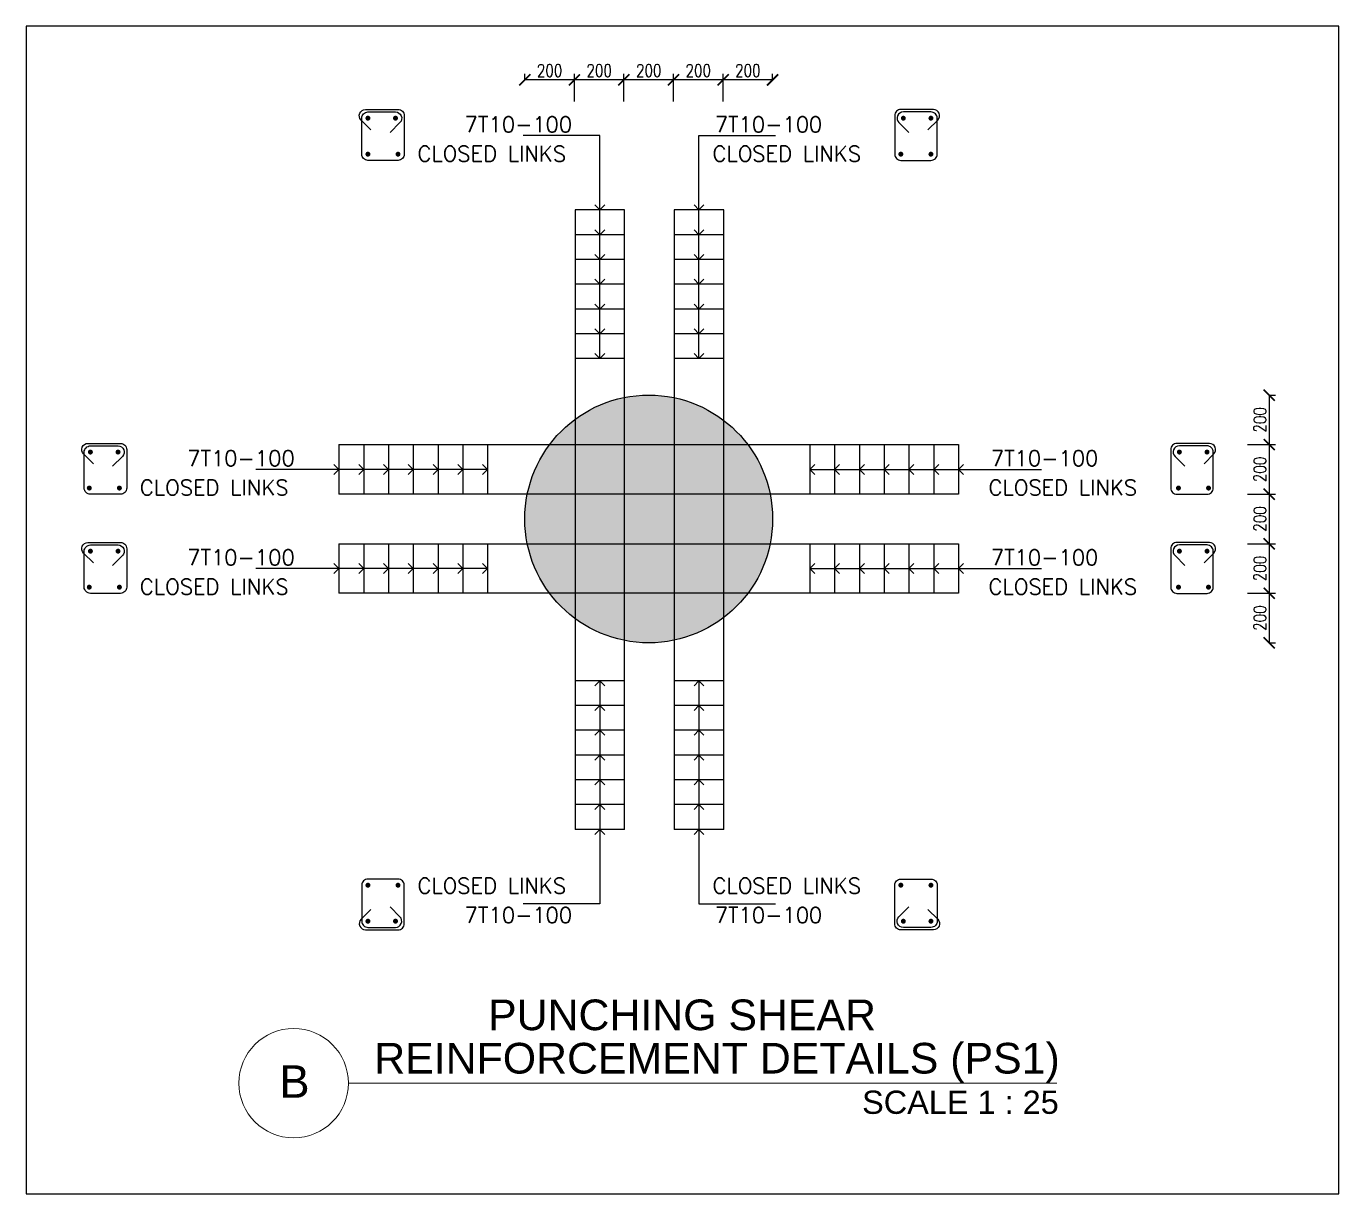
# Model space of a CAD drawing. Header units: inches. Extents: x -1387 to 66769, y -34670 to 11651.
# Drawn here: x -1387 to 3909, y -26467 to -21755 of the extents above; entities that cross this region are included whole.
import ezdxf
from ezdxf import colors
from ezdxf.entities.mleader import LeaderData, LeaderLine
from ezdxf.enums import TextEntityAlignment as Align
from ezdxf.math import Vec2, Vec3

# ---------------------------------------------------------------- set-up
doc = ezdxf.new("R2010")
doc.units = ezdxf.units.IN
doc.header["$MEASUREMENT"] = 0
for name, color, linetype in [('-frame', 1, 'Continuous'), ('2nd Basement Framing Plan$0$S-CONC-PATT', 250, 'Continuous'), ('2nd Basement Framing Plan$0$S-DT-DIMS', 7, 'Continuous'), ('2nd Basement Framing Plan$0$S-RBAR', 4, 'Continuous'), ('2nd Basement Framing Plan$0$S-RBAR-SEC', 4, 'Continuous'), ('2nd Basement Framing Plan$0$XS-DT-LEADER', 43, 'Continuous'), ('2nd Basement Framing Plan$0$XS-DT-TEXT', 91, 'Continuous')]:
    doc.layers.add(name, color=color, linetype=linetype)
doc.layers.add('2nd Basement Framing Plan$0$S-TEXT-SUB TITLE', color=2, linetype='Continuous', lineweight=9)
doc.styles.add('2nd Basement Framing Plan$0$APG ROMANS 0.80', font='romans.shx', dxfattribs={"width": 0.8})
doc.styles.add('2nd Basement Framing Plan$0$XS-DOME DETAILS$0$Arial', font='arial.ttf')
doc.styles.add('2nd Basement Framing Plan$0$XS-STAIR DETAILS$0$APG ROMANS 0.80', font='romans.shx', dxfattribs={"width": 0.8})
doc.styles.get("Standard").update_dxf_attribs({"font": 'arial.ttf'})
doc.dimstyles.new('2nd Basement Framing Plan$0$APG-STR-25 DT', dxfattribs={"dimscale": 250, "dimtxt": 0.2, "dimasz": 0.18, "dimexe": 0.1, "dimexo": 0.1, "dimgap": 0.05, "dimtad": 1, "dimdec": 0, "dimrnd": 5, "dimzin": 3, "dimdsep": 46, "dimtxsty": '2nd Basement Framing Plan$0$APG ROMANS 0.80', "dimblk": '2nd Basement Framing Plan$0$_ARCHTICK', "dimcen": 0.05, "dimclrd": 256, "dimclre": 256, "dimclrt": 2, "dimadec": 0, "dimazin": 0, "dimtfac": 1, "dimtdec": 0, "dimtofl": 0, "dimtmove": 2, "dimatfit": 3, "dimfxl": 0.35, "dimfxlon": 1, "dimtolj": 1, "dimtzin": 0, "dimarcsym": 0})

# ---------------------------------------------------------------- blocks, each defined once
blk = doc.blocks.new('2nd Basement Framing Plan$0$XS-STAIR DETAILS$0$_Open90')
at = {"color": 4, "linetype": 'ByBlock', "lineweight": -2}
for p, q in [((0, 0), (-1, 0)), ((-0.5, 0.5), (0, 0)), ((0, 0), (-0.5, -0.5))]:
    blk.add_line(p, q, dxfattribs=at)
blk = doc.blocks.new('2nd Basement Framing Plan$0$_ARCHTICK')
at = {"color": 0, "linetype": 'ByBlock', "const_width": 0.15}
blk.add_lwpolyline([(-0.5, -0.5), (0.5, 0.5)], dxfattribs=at)
blk = doc.blocks.new('*D14')
at = {"layer": '2nd Basement Framing Plan$0$S-DT-DIMS', "lineweight": -2, "transparency": 16777216}
for p, q in [((3541.3, -23443.5), (3653.8, -23443.5)), ((3628.8, -23443.5), (3628.8, -23643.5)), ((3541.3, -23643.5), (3653.8, -23643.5))]:
    blk.add_line(p, q, dxfattribs=at)
at = {"layer": 'DEFPOINTS', "color": 0, "transparency": 16777216}
for p in [(2375.2, -23443.5), (2375.2, -23643.5), (3628.8, -23643.5)]:
    blk.add_point(p, dxfattribs=at)
at = {"layer": '2nd Basement Framing Plan$0$S-DT-DIMS', "lineweight": -2, "transparency": 16777216, "xscale": 45, "yscale": 45, "zscale": 45}
for p, rotation in [((3628.8, -23443.5), 90), ((3628.8, -23643.5), 270)]:
    blk.add_blockref('2nd Basement Framing Plan$0$_ARCHTICK', p, dxfattribs=dict(at, rotation=rotation))
at = {"layer": '2nd Basement Framing Plan$0$S-DT-DIMS', "color": 2, "transparency": 16777216, "insert": (3591.3, -23543.5), "char_height": 50, "attachment_point": 5, "rotation": 90, "style": '2nd Basement Framing Plan$0$APG ROMANS 0.80'}
blk.add_mtext('\\A1;200', dxfattribs=at)
blk = doc.blocks.new('*D15')
at = {"layer": '2nd Basement Framing Plan$0$S-DT-DIMS', "lineweight": -2, "transparency": 16777216}
for p, q in [((3541.3, -23843.5), (3653.8, -23843.5)), ((3628.8, -23843.5), (3628.8, -24043.5)), ((3541.3, -24043.5), (3653.8, -24043.5))]:
    blk.add_line(p, q, dxfattribs=at)
at = {"layer": 'DEFPOINTS', "color": 0, "transparency": 16777216}
for p in [(2375.2, -23843.5), (2375.2, -24043.5), (3628.8, -24043.5)]:
    blk.add_point(p, dxfattribs=at)
at = {"layer": '2nd Basement Framing Plan$0$S-DT-DIMS', "lineweight": -2, "transparency": 16777216, "xscale": 45, "yscale": 45, "zscale": 45}
for p, rotation in [((3628.8, -23843.5), 90), ((3628.8, -24043.5), 270)]:
    blk.add_blockref('2nd Basement Framing Plan$0$_ARCHTICK', p, dxfattribs=dict(at, rotation=rotation))
at = {"layer": '2nd Basement Framing Plan$0$S-DT-DIMS', "color": 2, "transparency": 16777216, "insert": (3591.3, -23943.5), "char_height": 50, "attachment_point": 5, "rotation": 90, "style": '2nd Basement Framing Plan$0$APG ROMANS 0.80'}
blk.add_mtext('\\A1;200', dxfattribs=at)
blk = doc.blocks.new('*D16')
at = {"layer": '2nd Basement Framing Plan$0$S-DT-DIMS', "lineweight": -2, "transparency": 16777216}
for p, q in [((3628.8, -23243.5), (3653.8, -23243.5)), ((3628.8, -23243.5), (3628.8, -23443.5)), ((3628.8, -23443.5), (3653.8, -23443.5))]:
    blk.add_line(p, q, dxfattribs=at)
at = {"layer": 'DEFPOINTS', "color": 0, "transparency": 16777216}
for p in [(3628.8, -23243.5, 0), (3628.8, -23443.5, 0), (3628.8, -23443.5)]:
    blk.add_point(p, dxfattribs=at)
at = {"layer": '2nd Basement Framing Plan$0$S-DT-DIMS', "lineweight": -2, "transparency": 16777216, "xscale": 45, "yscale": 45, "zscale": 45}
for p, rotation in [((3628.8, -23243.5), 90), ((3628.8, -23443.5), 270)]:
    blk.add_blockref('2nd Basement Framing Plan$0$_ARCHTICK', p, dxfattribs=dict(at, rotation=rotation))
at = {"layer": '2nd Basement Framing Plan$0$S-DT-DIMS', "color": 2, "transparency": 16777216, "insert": (3591.3, -23343.5), "char_height": 50, "attachment_point": 5, "rotation": 90, "style": '2nd Basement Framing Plan$0$APG ROMANS 0.80'}
blk.add_mtext('\\A1;200', dxfattribs=at)
blk = doc.blocks.new('*D17')
at = {"layer": '2nd Basement Framing Plan$0$S-DT-DIMS', "lineweight": -2, "transparency": 16777216}
for p, q in [((3628.8, -23643.5), (3653.8, -23643.5)), ((3628.8, -23643.5), (3628.8, -23843.5)), ((3628.8, -23843.5), (3653.8, -23843.5))]:
    blk.add_line(p, q, dxfattribs=at)
at = {"layer": 'DEFPOINTS', "color": 0, "transparency": 16777216}
for p in [(3628.8, -23643.5, 0), (3628.8, -23843.5, 0), (3628.8, -23843.5)]:
    blk.add_point(p, dxfattribs=at)
at = {"layer": '2nd Basement Framing Plan$0$S-DT-DIMS', "lineweight": -2, "transparency": 16777216, "xscale": 45, "yscale": 45, "zscale": 45}
for p, rotation in [((3628.8, -23643.5), 90), ((3628.8, -23843.5), 270)]:
    blk.add_blockref('2nd Basement Framing Plan$0$_ARCHTICK', p, dxfattribs=dict(at, rotation=rotation))
at = {"layer": '2nd Basement Framing Plan$0$S-DT-DIMS', "color": 2, "transparency": 16777216, "insert": (3591.3, -23743.5), "char_height": 50, "attachment_point": 5, "rotation": 90, "style": '2nd Basement Framing Plan$0$APG ROMANS 0.80'}
blk.add_mtext('\\A1;200', dxfattribs=at)
blk = doc.blocks.new('*D18')
at = {"layer": '2nd Basement Framing Plan$0$S-DT-DIMS', "lineweight": -2, "transparency": 16777216}
for p, q in [((3628.8, -24043.5), (3653.8, -24043.5)), ((3628.8, -24043.5), (3628.8, -24243.5)), ((3628.8, -24243.5), (3653.8, -24243.5))]:
    blk.add_line(p, q, dxfattribs=at)
at = {"layer": 'DEFPOINTS', "color": 0, "transparency": 16777216}
for p in [(3628.8, -24043.5, 0), (3628.8, -24243.5, 0), (3628.8, -24243.5)]:
    blk.add_point(p, dxfattribs=at)
at = {"layer": '2nd Basement Framing Plan$0$S-DT-DIMS', "lineweight": -2, "transparency": 16777216, "xscale": 45, "yscale": 45, "zscale": 45}
for p, rotation in [((3628.8, -24043.5), 90), ((3628.8, -24243.5), 270)]:
    blk.add_blockref('2nd Basement Framing Plan$0$_ARCHTICK', p, dxfattribs=dict(at, rotation=rotation))
at = {"layer": '2nd Basement Framing Plan$0$S-DT-DIMS', "color": 2, "transparency": 16777216, "insert": (3591.3, -24143.5), "char_height": 50, "attachment_point": 5, "rotation": 90, "style": '2nd Basement Framing Plan$0$APG ROMANS 0.80'}
blk.add_mtext('\\A1;200', dxfattribs=at)
blk = doc.blocks.new('*U13')
at = {"color": 0}
blk.add_line((0.589, 0), (8.211, 0), dxfattribs=at)
blk.add_circle((0, 0), 0.589, dxfattribs=at)
at = {"style": '2nd Basement Framing Plan$0$XS-DOME DETAILS$0$Arial'}
blk.add_attdef('C', (0.868, 0.104), '', height=0.33, dxfattribs=at)
blk.add_attdef('A', text='', height=0.35, dxfattribs=at).set_placement((0.009, 0.018), align=Align.MIDDLE_CENTER)
blk.add_attdef('D', text='', height=0.25, dxfattribs=at).set_placement((8.233, -0.08), align=Align.TOP_RIGHT)
blk = doc.blocks.new('*D19')
at = {"layer": '2nd Basement Framing Plan$0$S-DT-DIMS', "lineweight": -2, "transparency": 16777216}
for p, q in [((1225, -22058.8), (1225, -21946.3)), ((1425, -21971.3), (1225, -21971.3)), ((1425, -22058.8), (1425, -21946.3))]:
    blk.add_line(p, q, dxfattribs=at)
at = {"layer": 'DEFPOINTS', "color": 0, "transparency": 16777216}
for p in [(1225, -21971.3), (1225, -23225), (1425, -23225)]:
    blk.add_point(p, dxfattribs=at)
at = {"layer": '2nd Basement Framing Plan$0$S-DT-DIMS', "lineweight": -2, "transparency": 16777216, "xscale": 45, "yscale": 45, "zscale": 45, "rotation": 180}
blk.add_blockref('2nd Basement Framing Plan$0$_ARCHTICK', (1225, -21971.3), dxfattribs=at)
at = {"layer": '2nd Basement Framing Plan$0$S-DT-DIMS', "lineweight": -2, "transparency": 16777216, "xscale": 45, "yscale": 45, "zscale": 45}
blk.add_blockref('2nd Basement Framing Plan$0$_ARCHTICK', (1425, -21971.3), dxfattribs=at)
at = {"layer": '2nd Basement Framing Plan$0$S-DT-DIMS', "color": 2, "transparency": 16777216, "insert": (1325, -21933.8), "char_height": 50, "attachment_point": 5, "style": '2nd Basement Framing Plan$0$APG ROMANS 0.80'}
blk.add_mtext('\\A1;200', dxfattribs=at)
blk = doc.blocks.new('*D20')
at = {"layer": '2nd Basement Framing Plan$0$S-DT-DIMS', "lineweight": -2, "transparency": 16777216}
for p, q in [((825, -22058.8), (825, -21946.3)), ((1025, -21971.3), (825, -21971.3)), ((1025, -22058.8), (1025, -21946.3))]:
    blk.add_line(p, q, dxfattribs=at)
at = {"layer": 'DEFPOINTS', "color": 0, "transparency": 16777216}
for p in [(825, -21971.3), (825, -23225), (1025, -23225)]:
    blk.add_point(p, dxfattribs=at)
at = {"layer": '2nd Basement Framing Plan$0$S-DT-DIMS', "lineweight": -2, "transparency": 16777216, "xscale": 45, "yscale": 45, "zscale": 45, "rotation": 180}
blk.add_blockref('2nd Basement Framing Plan$0$_ARCHTICK', (825, -21971.3), dxfattribs=at)
at = {"layer": '2nd Basement Framing Plan$0$S-DT-DIMS', "lineweight": -2, "transparency": 16777216, "xscale": 45, "yscale": 45, "zscale": 45}
blk.add_blockref('2nd Basement Framing Plan$0$_ARCHTICK', (1025, -21971.3), dxfattribs=at)
at = {"layer": '2nd Basement Framing Plan$0$S-DT-DIMS', "color": 2, "transparency": 16777216, "insert": (925, -21933.8), "char_height": 50, "attachment_point": 5, "style": '2nd Basement Framing Plan$0$APG ROMANS 0.80'}
blk.add_mtext('\\A1;200', dxfattribs=at)
blk = doc.blocks.new('*D21')
at = {"layer": '2nd Basement Framing Plan$0$S-DT-DIMS', "lineweight": -2, "transparency": 16777216}
for p, q in [((1425, -21971.3), (1425, -21946.3)), ((1625, -21971.3), (1425, -21971.3)), ((1625, -21971.3), (1625, -21946.3))]:
    blk.add_line(p, q, dxfattribs=at)
at = {"layer": 'DEFPOINTS', "color": 0, "transparency": 16777216}
for p in [(1425, -21971.3, 0), (1425, -21971.3), (1625, -21971.3, 0)]:
    blk.add_point(p, dxfattribs=at)
at = {"layer": '2nd Basement Framing Plan$0$S-DT-DIMS', "lineweight": -2, "transparency": 16777216, "xscale": 45, "yscale": 45, "zscale": 45, "rotation": 180}
blk.add_blockref('2nd Basement Framing Plan$0$_ARCHTICK', (1425, -21971.3), dxfattribs=at)
at = {"layer": '2nd Basement Framing Plan$0$S-DT-DIMS', "lineweight": -2, "transparency": 16777216, "xscale": 45, "yscale": 45, "zscale": 45}
blk.add_blockref('2nd Basement Framing Plan$0$_ARCHTICK', (1625, -21971.3), dxfattribs=at)
at = {"layer": '2nd Basement Framing Plan$0$S-DT-DIMS', "color": 2, "transparency": 16777216, "insert": (1525, -21933.8), "char_height": 50, "attachment_point": 5, "style": '2nd Basement Framing Plan$0$APG ROMANS 0.80'}
blk.add_mtext('\\A1;200', dxfattribs=at)
blk = doc.blocks.new('*D22')
at = {"layer": '2nd Basement Framing Plan$0$S-DT-DIMS', "lineweight": -2, "transparency": 16777216}
for p, q in [((1025, -21971.3), (1025, -21946.3)), ((1225, -21971.3), (1025, -21971.3)), ((1225, -21971.3), (1225, -21946.3))]:
    blk.add_line(p, q, dxfattribs=at)
at = {"layer": 'DEFPOINTS', "color": 0, "transparency": 16777216}
for p in [(1025, -21971.3, 0), (1025, -21971.3), (1225, -21971.3, 0)]:
    blk.add_point(p, dxfattribs=at)
at = {"layer": '2nd Basement Framing Plan$0$S-DT-DIMS', "lineweight": -2, "transparency": 16777216, "xscale": 45, "yscale": 45, "zscale": 45, "rotation": 180}
blk.add_blockref('2nd Basement Framing Plan$0$_ARCHTICK', (1025, -21971.3), dxfattribs=at)
at = {"layer": '2nd Basement Framing Plan$0$S-DT-DIMS', "lineweight": -2, "transparency": 16777216, "xscale": 45, "yscale": 45, "zscale": 45}
blk.add_blockref('2nd Basement Framing Plan$0$_ARCHTICK', (1225, -21971.3), dxfattribs=at)
at = {"layer": '2nd Basement Framing Plan$0$S-DT-DIMS', "color": 2, "transparency": 16777216, "insert": (1125, -21933.8), "char_height": 50, "attachment_point": 5, "style": '2nd Basement Framing Plan$0$APG ROMANS 0.80'}
blk.add_mtext('\\A1;200', dxfattribs=at)
blk = doc.blocks.new('*D23')
at = {"layer": '2nd Basement Framing Plan$0$S-DT-DIMS', "lineweight": -2, "transparency": 16777216}
for p, q in [((625, -21971.3), (625, -21946.3)), ((825, -21971.3), (625, -21971.3)), ((825, -21971.3), (825, -21946.3))]:
    blk.add_line(p, q, dxfattribs=at)
at = {"layer": 'DEFPOINTS', "color": 0, "transparency": 16777216}
for p in [(625, -21971.3, 0), (625, -21971.3), (825, -21971.3, 0)]:
    blk.add_point(p, dxfattribs=at)
at = {"layer": '2nd Basement Framing Plan$0$S-DT-DIMS', "lineweight": -2, "transparency": 16777216, "xscale": 45, "yscale": 45, "zscale": 45, "rotation": 180}
blk.add_blockref('2nd Basement Framing Plan$0$_ARCHTICK', (625, -21971.3), dxfattribs=at)
at = {"layer": '2nd Basement Framing Plan$0$S-DT-DIMS', "lineweight": -2, "transparency": 16777216, "xscale": 45, "yscale": 45, "zscale": 45}
blk.add_blockref('2nd Basement Framing Plan$0$_ARCHTICK', (825, -21971.3), dxfattribs=at)
at = {"layer": '2nd Basement Framing Plan$0$S-DT-DIMS', "color": 2, "transparency": 16777216, "insert": (725, -21933.8), "char_height": 50, "attachment_point": 5, "style": '2nd Basement Framing Plan$0$APG ROMANS 0.80'}
blk.add_mtext('\\A1;200', dxfattribs=at)

msp = doc.modelspace()

# ---------------------------------------------------------------- hatches: boundary and pattern name
at = {"layer": '2nd Basement Framing Plan$0$S-CONC-PATT'}
h = msp.add_hatch(color=256, dxfattribs=at)
h.dxf.hatch_style = 1
edge = h.paths.add_edge_path()
edge.add_arc((1125, -23743.5), 500, 0, 360)

# ---------------------------------------------------------------- linework, layer by layer
at = {"layer": '-frame'}
msp.add_circle((1125, -23743.5, 0), 500, dxfattribs=at)
at = {"layer": '2nd Basement Framing Plan$0$S-RBAR'}
for p, q in [((827.9, -22496.2, 0), (827.9, -24996.6, 0)), ((1027.9, -24996.6, 0), (1027.9, -22496.2, 0)), ((1227.9, -22496.2, 0), (1227.9, -24996.6, 0)), ((1427.9, -24996.6, 0), (1427.9, -22496.2, 0)), ((-125.2, -23443.5, 0), (2375.2, -23443.5, 0)), ((2375.2, -23643.5, 0), (-125.2, -23643.5, 0)), ((-125.2, -23843.5, 0), (2375.2, -23843.5, 0)), ((2375.2, -24043.5, 0), (-125.2, -24043.5, 0))]:
    msp.add_line(p, q, dxfattribs=at)
at = {"layer": '2nd Basement Framing Plan$0$S-RBAR', "elevation": 0}
for points in [[(4, -22173.2), (-35.7, -22133.5, -0.668179), (-18, -22090.9), (113.4, -22090.9, -0.414214), (138.4, -22115.9), (138.4, -22271.2, -0.414214), (113.4, -22296.2), (-8, -22296.2, -0.414214), (-33, -22271.2), (-33, -22125.9, -0.414214), (-8, -22100.9), (103.4, -22100.9, -0.668179), (121.1, -22143.5), (81.4, -22183.2)], [(2251.9, -22173.2), (2291.6, -22133.5, 0.668179), (2273.9, -22090.9), (2142.5, -22090.9, 0.414214), (2117.5, -22115.9), (2117.5, -22271.2, 0.414214), (2142.5, -22296.2), (2263.9, -22296.2, 0.414214), (2288.9, -22271.2), (2288.9, -22125.9, 0.414214), (2263.9, -22100.9), (2152.5, -22100.9, 0.668179), (2134.8, -22143.5), (2174.5, -22183.2)], [(-1115.9, -23520.9), (-1155.6, -23481.2, -0.668179), (-1137.9, -23438.5), (-1006.4, -23438.5, -0.414214), (-981.4, -23463.5), (-981.4, -23618.8, -0.414214), (-1006.4, -23643.8), (-1127.9, -23643.8, -0.414214), (-1152.9, -23618.8), (-1152.9, -23473.5, -0.414214), (-1127.9, -23448.5), (-1016.4, -23448.5, -0.668179), (-998.7, -23491.2), (-1038.4, -23530.9)], [(3365.9, -23520.9), (3405.5, -23481.2, 0.668179), (3387.9, -23438.5), (3256.4, -23438.5, 0.414214), (3231.4, -23463.5), (3231.4, -23618.8, 0.414214), (3256.4, -23643.8), (3377.9, -23643.8, 0.414214), (3402.9, -23618.8), (3402.9, -23473.5, 0.414214), (3377.9, -23448.5), (3266.4, -23448.5, 0.668179), (3248.7, -23491.2), (3288.4, -23530.9)], [(-1115.9, -23920.9), (-1155.6, -23881.2, -0.668179), (-1137.9, -23838.5), (-1006.4, -23838.5, -0.414214), (-981.4, -23863.5), (-981.4, -24018.8, -0.414214), (-1006.4, -24043.8), (-1127.9, -24043.8, -0.414214), (-1152.9, -24018.8), (-1152.9, -23873.5, -0.414214), (-1127.9, -23848.5), (-1016.4, -23848.5, -0.668179), (-998.7, -23891.2), (-1038.4, -23930.9)], [(3365.9, -23920.9), (3405.5, -23881.2, 0.668179), (3387.9, -23838.5), (3256.4, -23838.5, 0.414214), (3231.4, -23863.5), (3231.4, -24018.8, 0.414214), (3256.4, -24043.8), (3377.9, -24043.8, 0.414214), (3402.9, -24018.8), (3402.9, -23873.5, 0.414214), (3377.9, -23848.5), (3266.4, -23848.5, 0.668179), (3248.7, -23891.2), (3288.4, -23930.9)], [(4, -25319.6), (-35.7, -25359.3, 0.668179), (-18, -25402), (113.4, -25402, 0.414214), (138.4, -25377), (138.4, -25221.7, 0.414214), (113.4, -25196.7), (-8, -25196.7, 0.414214), (-33, -25221.7), (-33, -25367, 0.414214), (-8, -25392), (103.4, -25392, 0.668179), (121.1, -25349.3), (81.4, -25309.6)], [(2251.9, -25319.6), (2291.6, -25359.3, -0.668179), (2273.9, -25402), (2142.5, -25402, -0.414214), (2117.5, -25377), (2117.5, -25221.7, -0.414214), (2142.5, -25196.7), (2263.9, -25196.7, -0.414214), (2288.9, -25221.7), (2288.9, -25367, -0.414214), (2263.9, -25392), (2152.5, -25392, -0.668179), (2134.8, -25349.3), (2174.5, -25309.6)]]:
    msp.add_lwpolyline(points, format="xyb", dxfattribs=at)
for points in [[(1027.9, -22496.2), (827.9, -22496.2)], [(1427.9, -22496.2), (1227.9, -22496.2)], [(1027.9, -22596.2), (827.9, -22596.2)], [(1427.9, -22596.2), (1227.9, -22596.2)], [(1027.9, -22696.2), (827.9, -22696.2)], [(1427.9, -22696.2), (1227.9, -22696.2)], [(1027.9, -22796.2), (827.9, -22796.2)], [(1427.9, -22796.2), (1227.9, -22796.2)], [(1027.9, -22896.2), (827.9, -22896.2)], [(1427.9, -22896.2), (1227.9, -22896.2)], [(1027.9, -22996.2), (827.9, -22996.2)], [(1427.9, -22996.2), (1227.9, -22996.2)], [(1027.9, -23096.2), (827.9, -23096.2)], [(1427.9, -23096.2), (1227.9, -23096.2)], [(-125.2, -23443.5), (-125.2, -23643.5)], [(-25.2, -23443.5), (-25.2, -23643.5)], [(74.8, -23443.5), (74.8, -23643.5)], [(174.8, -23443.5), (174.8, -23643.5)], [(274.8, -23443.5), (274.8, -23643.5)], [(374.8, -23443.5), (374.8, -23643.5)], [(474.8, -23443.5), (474.8, -23643.5)], [(1775.2, -23443.5), (1775.2, -23643.5)], [(1875.2, -23443.5), (1875.2, -23643.5)], [(1975.2, -23443.5), (1975.2, -23643.5)], [(2075.2, -23443.5), (2075.2, -23643.5)], [(2175.2, -23443.5), (2175.2, -23643.5)], [(2275.2, -23443.5), (2275.2, -23643.5)], [(2375.2, -23443.5), (2375.2, -23643.5)], [(-125.2, -23843.5), (-125.2, -24043.5)], [(-25.2, -23843.5), (-25.2, -24043.5)], [(74.8, -23843.5), (74.8, -24043.5)], [(174.8, -23843.5), (174.8, -24043.5)], [(274.8, -23843.5), (274.8, -24043.5)], [(374.8, -23843.5), (374.8, -24043.5)], [(474.8, -23843.5), (474.8, -24043.5)], [(1775.2, -23843.5), (1775.2, -24043.5)], [(1875.2, -23843.5), (1875.2, -24043.5)], [(1975.2, -23843.5), (1975.2, -24043.5)], [(2075.2, -23843.5), (2075.2, -24043.5)], [(2175.2, -23843.5), (2175.2, -24043.5)], [(2275.2, -23843.5), (2275.2, -24043.5)], [(2375.2, -23843.5), (2375.2, -24043.5)], [(1027.9, -24396.6), (827.9, -24396.6)], [(1427.9, -24396.6), (1227.9, -24396.6)], [(1027.9, -24496.6), (827.9, -24496.6)], [(1427.9, -24496.6), (1227.9, -24496.6)], [(1027.9, -24596.6), (827.9, -24596.6)], [(1427.9, -24596.6), (1227.9, -24596.6)], [(1027.9, -24696.6), (827.9, -24696.6)], [(1427.9, -24696.6), (1227.9, -24696.6)], [(1027.9, -24796.6), (827.9, -24796.6)], [(1427.9, -24796.6), (1227.9, -24796.6)], [(1027.9, -24896.6), (827.9, -24896.6)], [(1427.9, -24896.6), (1227.9, -24896.6)], [(1027.9, -24996.6), (827.9, -24996.6)], [(1427.9, -24996.6), (1227.9, -24996.6)]]:
    msp.add_lwpolyline(points, dxfattribs=at)
at = {"layer": '2nd Basement Framing Plan$0$S-RBAR-SEC', "const_width": 10, "elevation": 0}
for points in [[(-8, -22130.9, 1), (-8, -22120.9, 1)], [(103.4, -22130.9, -1), (103.4, -22120.9, -1)], [(2152.5, -22130.9, 1), (2152.5, -22120.9, 1)], [(2263.9, -22130.9, -1), (2263.9, -22120.9, -1)], [(-8, -22276.2, 1), (-8, -22266.2, 1)], [(113.4, -22276.2, -1), (113.4, -22266.2, -1)], [(2142.5, -22276.2, 1), (2142.5, -22266.2, 1)], [(2263.9, -22276.2, -1), (2263.9, -22266.2, -1)], [(-1127.9, -23478.5, 1), (-1127.9, -23468.5, 1)], [(-1016.4, -23478.5, -1), (-1016.4, -23468.5, -1)], [(3266.4, -23478.5, 1), (3266.4, -23468.5, 1)], [(3377.9, -23478.5, -1), (3377.9, -23468.5, -1)], [(-1132.4, -23623.8, 1), (-1132.4, -23613.8, 1)], [(-1010.9, -23623.8, -1), (-1010.9, -23613.8, -1)], [(3262.6, -23623.8, 1), (3262.6, -23613.8, 1)], [(3384, -23623.8, -1), (3384, -23613.8, -1)], [(-1127.9, -23878.5, 1), (-1127.9, -23868.5, 1)], [(-1016.4, -23878.5, -1), (-1016.4, -23868.5, -1)], [(3266.4, -23878.5, 1), (3266.4, -23868.5, 1)], [(3377.9, -23878.5, -1), (3377.9, -23868.5, -1)], [(-1132.4, -24023.8, 1), (-1132.4, -24013.8, 1)], [(-1010.9, -24023.8, -1), (-1010.9, -24013.8, -1)], [(3262.6, -24023.8, 1), (3262.6, -24013.8, 1)], [(3384, -24023.8, -1), (3384, -24013.8, -1)], [(-8, -25216.7, -1), (-8, -25226.7, -1)], [(113.4, -25216.7, 1), (113.4, -25226.7, 1)], [(2142.5, -25216.7, -1), (2142.5, -25226.7, -1)], [(2263.9, -25216.7, 1), (2263.9, -25226.7, 1)], [(-8, -25362, -1), (-8, -25372, -1)], [(103.4, -25362, 1), (103.4, -25372, 1)], [(2152.5, -25362, -1), (2152.5, -25372, -1)], [(2263.9, -25362, 1), (2263.9, -25372, 1)]]:
    msp.add_lwpolyline(points, format="xyb", close=True, dxfattribs=at)
at = {"layer": 'DEFPOINTS', "color": 5, "lineweight": 30, "ltscale": 0.01}
msp.add_lwpolyline([(3909.4, -21754.8), (-1386.8, -21754.8), (-1386.8, -26467), (3909.4, -26467)], close=True, dxfattribs=at)

# ---------------------------------------------------------------- block references
at = {"layer": '2nd Basement Framing Plan$0$S-TEXT-SUB TITLE', "color": 4, "xscale": 375, "yscale": 375, "zscale": 375}
msp.add_blockref('*U13', (-307.9, -26020.8), dxfattribs=at).add_auto_attribs({'D': '                                                    SCALE 1 : 25', 'A': 'B', 'C': 'REINFORCEMENT DETAILS (PS1)'})
at = {"layer": '2nd Basement Framing Plan$0$XS-DT-LEADER', "lineweight": -2, "yscale": 40, "zscale": 40, "rotation": 270.0000000000001}
for p, xscale in [((927.9, -22496.2, 0), 40), ((1327.9, -22496.2, 0), 40), ((927.9, -22596.2, 0), 40), ((1327.9, -22596.2, 0), 40), ((927.9, -22696.2, 0), 40), ((1327.9, -22696.2, 0), 40), ((927.9, -22796.2, 0), 40), ((1327.9, -22796.2, 0), 40), ((927.9, -22896.2, 0), 40), ((1327.9, -22896.2, 0), 40), ((927.9, -22996.2, 0), 40), ((1327.9, -22996.2, 0), 40), ((927.9, -24496.6, 0), -40), ((1327.9, -24496.6, 0), -40), ((927.9, -24596.6, 0), -40), ((1327.9, -24596.6, 0), -40), ((927.9, -24696.6, 0), -40), ((1327.9, -24696.6, 0), -40), ((927.9, -24796.6, 0), -40), ((1327.9, -24796.6, 0), -40), ((927.9, -24896.6, 0), -40), ((1327.9, -24896.6, 0), -40), ((927.9, -24996.6, 0), -40), ((1327.9, -24996.6, 0), -40)]:
    msp.add_blockref('2nd Basement Framing Plan$0$XS-STAIR DETAILS$0$_Open90', p, dxfattribs=dict(at, xscale=xscale))
at = {"layer": '2nd Basement Framing Plan$0$XS-DT-LEADER', "lineweight": -2, "yscale": 40, "zscale": 40}
for p, xscale in [((-125.2, -23543.5, 0), 40), ((-25.2, -23543.5, 0), 40), ((74.8, -23543.5, 0), 40), ((174.8, -23543.5, 0), 40), ((274.8, -23543.5, 0), 40), ((374.8, -23543.5, 0), 40), ((1875.2, -23543.5, 0), -40), ((1975.2, -23543.5, 0), -40), ((2075.2, -23543.5, 0), -40), ((2175.2, -23543.5, 0), -40), ((2275.2, -23543.5, 0), -40), ((2375.2, -23543.5, 0), -40), ((-125.2, -23943.5, 0), 40), ((-25.2, -23943.5, 0), 40), ((74.8, -23943.5, 0), 40), ((174.8, -23943.5, 0), 40), ((274.8, -23943.5, 0), 40), ((374.8, -23943.5, 0), 40), ((1875.2, -23943.5, 0), -40), ((1975.2, -23943.5, 0), -40), ((2075.2, -23943.5, 0), -40), ((2175.2, -23943.5, 0), -40), ((2275.2, -23943.5, 0), -40), ((2375.2, -23943.5, 0), -40)]:
    msp.add_blockref('2nd Basement Framing Plan$0$XS-STAIR DETAILS$0$_Open90', p, dxfattribs=dict(at, xscale=xscale))

# ---------------------------------------------------------------- texts
at = {"layer": '2nd Basement Framing Plan$0$S-TEXT-SUB TITLE', "style": '2nd Basement Framing Plan$0$XS-DOME DETAILS$0$Arial'}
msp.add_text('PUNCHING SHEAR', height=123.75, dxfattribs=at).set_placement((476.7, -25806.8))
at = {"layer": '2nd Basement Framing Plan$0$XS-DT-TEXT', "style": '2nd Basement Framing Plan$0$XS-STAIR DETAILS$0$APG ROMANS 0.80'}
for s, p in [('7T10-100', (382.3, -22150.9, 0)), ('7T10-100', (1391.4, -22150.9, 0)), ('CLOSED LINKS', (191.9, -22269.2, 0)), ('CLOSED LINKS', (1382.4, -22269.2, 0)), ('7T10-100', (-737.5, -23498.5, 0)), ('7T10-100', (2505.3, -23498.5, 0)), ('CLOSED LINKS', (-928, -23616.8, 0)), ('CLOSED LINKS', (2496.4, -23616.8, 0)), ('7T10-100', (-737.5, -23898.5, 0)), ('7T10-100', (2505.3, -23898.5, 0)), ('CLOSED LINKS', (-928, -24016.8, 0)), ('CLOSED LINKS', (2496.4, -24016.8, 0)), ('CLOSED LINKS', (191.9, -25223.7, 0)), ('CLOSED LINKS', (1382.4, -25223.7, 0)), ('7T10-100', (382.3, -25342, 0)), ('7T10-100', (1391.4, -25342, 0))]:
    msp.add_text(s, height=62.5, dxfattribs=at).set_placement(p, align=Align.MIDDLE_LEFT)

# ---------------------------------------------------------------- dimensions: what is measured, and where the dimension line sits
at = {"layer": '2nd Basement Framing Plan$0$S-DT-DIMS'}
for base, p1, p2, picture, middle in [((625, -21971.3), (825, -21971.3, 0), (625, -21971.3, 0), '*D23', (725, -21933.8)), ((1025, -21971.3), (1225, -21971.3, 0), (1025, -21971.3, 0), '*D22', (1125, -21933.8)), ((1425, -21971.3, 0), (1625, -21971.3, 0), (1425, -21971.3, 0), '*D21', (1525, -21933.8, 0))]:
    dim = msp.add_linear_dim(base=base, p1=p1, p2=p2, dimstyle='2nd Basement Framing Plan$0$APG-STR-25 DT', dxfattribs=at)
    dim.commit()
    dim.dimension.update_dxf_attribs({"geometry": picture, "text_midpoint": middle})
for base, p1, p2, picture, middle in [((825, -21971.3, 0), (1025, -23225, 0), (825, -23225, 0), '*D20', (925, -21933.8, 0)), ((1225, -21971.3, 0), (1425, -23225, 0), (1225, -23225, 0), '*D19', (1325, -21933.8, 0))]:
    dim = msp.add_linear_dim(base=base, p1=p1, p2=p2, dimstyle='2nd Basement Framing Plan$0$APG-STR-25 DT', override={"dimarcsym": 1}, dxfattribs=at)
    dim.commit()
    dim.dimension.update_dxf_attribs({"geometry": picture, "text_midpoint": middle})
for base, p1, p2, picture, middle in [((3628.8, -23443.5, 0), (3628.8, -23243.5, 0), (3628.8, -23443.5, 0), '*D16', (3591.3, -23343.5, 0)), ((3628.8, -23843.5), (3628.8, -23643.5, 0), (3628.8, -23843.5, 0), '*D17', (3591.3, -23743.5)), ((3628.8, -24243.5), (3628.8, -24043.5, 0), (3628.8, -24243.5, 0), '*D18', (3591.3, -24143.5))]:
    dim = msp.add_linear_dim(base=base, p1=p1, p2=p2, angle=90, dimstyle='2nd Basement Framing Plan$0$APG-STR-25 DT', dxfattribs=at)
    dim.commit()
    dim.dimension.update_dxf_attribs({"geometry": picture, "text_midpoint": middle})
for base, p1, p2, picture, middle in [((3628.8, -23643.5, 0), (2375.2, -23443.5, 0), (2375.2, -23643.5, 0), '*D14', (3591.3, -23543.5, 0)), ((3628.8, -24043.5, 0), (2375.2, -23843.5, 0), (2375.2, -24043.5, 0), '*D15', (3591.3, -23943.5, 0))]:
    dim = msp.add_linear_dim(base=base, p1=p1, p2=p2, angle=90, dimstyle='2nd Basement Framing Plan$0$APG-STR-25 DT', override={"dimarcsym": 1}, dxfattribs=at)
    dim.commit()
    dim.dimension.update_dxf_attribs({"geometry": picture, "text_midpoint": middle})

# ---------------------------------------------------------------- leaders
at = {"layer": '2nd Basement Framing Plan$0$XS-DT-LEADER'}
ml = msp.add_multileader_mtext('Standard', dxfattribs=at)
ml.set_content('')
ml.set_leader_properties(color=256)
ml.set_arrow_properties(name='2nd Basement Framing Plan$0$XS-STAIR DETAILS$0$_Open90')
ml.build(insert=Vec2(0, 0))
ml.multileader.update_dxf_attribs({"has_dogleg": 0, "dogleg_length": 0.36, "arrow_head_size": 40, "scale": 500})
ctx = ml.context
ctx.base_point, ctx.scale, ctx.char_height, ctx.arrow_head_size, ctx.landing_gap_size, ctx.plane_origin, ctx.plane_x_axis, ctx.plane_y_axis = Vec3(618.7, -22195.9, 0), 500, 45, 40, 22.5, Vec3(1873.3, -20257.8, 0), Vec3(-1, 0), Vec3(0, -1)
ctx.text_align_type = 2
notes = []
notes.append((ctx, [(1, (1, 1, 0), (798.7, -22195.9, 0), (-1, 0), 180, [(0, [(927.9, -22896.2, 0), (927.9, -22195.9, 0)], 0, [])])]))
ctx.mtext, ml.multileader.dxf.content_type = None, 0
ml = msp.add_multileader_mtext('Standard', dxfattribs=at)
ml.set_content('')
ml.set_leader_properties(color=256)
ml.set_arrow_properties(name='2nd Basement Framing Plan$0$XS-STAIR DETAILS$0$_Open90')
ml.build(insert=Vec2(0, 0))
ml.multileader.update_dxf_attribs({"has_dogleg": 0, "dogleg_length": 0.36, "arrow_head_size": 40, "scale": 500})
ctx = ml.context
ctx.base_point, ctx.scale, ctx.char_height, ctx.arrow_head_size, ctx.landing_gap_size, ctx.plane_origin = Vec3(927.9, -22195.9, 0), 500, 45, 40, 22.5, Vec3(711.9, -21628.2, 0)
ctx.text_align_type = 2
notes.append((ctx, [(1, (1, 1, 0), (747.9, -22195.9, 0), (1, 0), 180, [(0, [(927.9, -23096.2, 0), (927.9, -22195.9, 0)], 0, [])])]))
ctx.mtext, ml.multileader.dxf.content_type = None, 0
ml = msp.add_multileader_mtext('Standard', dxfattribs=at)
ml.set_content('')
ml.set_leader_properties(color=256)
ml.set_arrow_properties(name='2nd Basement Framing Plan$0$XS-STAIR DETAILS$0$_Open90')
ml.build(insert=Vec2(0, 0))
ml.multileader.update_dxf_attribs({"has_dogleg": 0, "dogleg_length": 0.36, "arrow_head_size": 40, "scale": 500})
ctx = ml.context
ctx.base_point, ctx.scale, ctx.char_height, ctx.arrow_head_size, ctx.landing_gap_size, ctx.plane_origin = Vec3(1327.9, -22195.9, 0), 500, 45, 40, 22.5, Vec3(1111.9, -21628.2, 0)
ctx.text_align_type = 2
notes.append((ctx, [(1, (1, 1, 0), (1147.9, -22195.9, 0), (1, 0), 180, [(0, [(1327.9, -23096.2, 0), (1327.9, -22195.9, 0)], 0, [])])]))
ctx.mtext, ml.multileader.dxf.content_type = None, 0
ml = msp.add_multileader_mtext('Standard', dxfattribs=at)
ml.set_content('')
ml.set_leader_properties(color=256)
ml.set_arrow_properties(name='2nd Basement Framing Plan$0$XS-STAIR DETAILS$0$_Open90')
ml.build(insert=Vec2(0, 0))
ml.multileader.update_dxf_attribs({"has_dogleg": 0, "dogleg_length": 0.36, "arrow_head_size": 40, "scale": 500})
ctx = ml.context
ctx.base_point, ctx.scale, ctx.char_height, ctx.arrow_head_size, ctx.landing_gap_size, ctx.plane_origin, ctx.plane_x_axis, ctx.plane_y_axis = Vec3(1637.1, -22195.9, 0), 500, 45, 40, 22.5, Vec3(382.6, -20257.8, 0), Vec3(-1, 0), Vec3(0, -1)
notes.append((ctx, [(1, (1, 1, 0), (1457.1, -22195.9, 0), (1, 0), 180, [(0, [(1327.9, -22896.2, 0), (1327.9, -22195.9, 0)], 0, [])])]))
ctx.mtext, ml.multileader.dxf.content_type = None, 0
ml = msp.add_multileader_mtext('Standard', dxfattribs=at)
ml.set_content('')
ml.set_leader_properties(color=256)
ml.set_arrow_properties(name='2nd Basement Framing Plan$0$XS-STAIR DETAILS$0$_Open90')
ml.build(insert=Vec2(0, 0))
ml.multileader.update_dxf_attribs({"has_dogleg": 0, "dogleg_length": 0.36, "arrow_head_size": 40, "scale": 500})
ctx = ml.context
ctx.base_point, ctx.scale, ctx.char_height, ctx.arrow_head_size, ctx.landing_gap_size, ctx.plane_origin, ctx.plane_x_axis, ctx.plane_y_axis = Vec3(-460.2, -23543.5, 0), 500, 45, 40, 22.5, Vec3(-993.3, -23759.6, 0), Vec3(0, 1), Vec3(-1, 0)
ctx.text_align_type = 2
notes.append((ctx, [(1, (1, 1, 0), (-460.2, -23723.5, 0), (0, 1), 180, [(0, [(474.8, -23543.5, 0), (-460.2, -23543.5, 0)], 0, [])])]))
ctx.mtext, ml.multileader.dxf.content_type = None, 0
ml = msp.add_multileader_mtext('Standard', dxfattribs=at)
ml.set_content('')
ml.set_leader_properties(color=256)
ml.set_arrow_properties(name='2nd Basement Framing Plan$0$XS-STAIR DETAILS$0$_Open90')
ml.build(insert=Vec2(0, 0))
ml.multileader.update_dxf_attribs({"has_dogleg": 0, "dogleg_length": 0.36, "arrow_head_size": 40, "scale": 500})
ctx = ml.context
ctx.base_point, ctx.scale, ctx.char_height, ctx.arrow_head_size, ctx.landing_gap_size, ctx.plane_origin, ctx.plane_x_axis, ctx.plane_y_axis = Vec3(2710.2, -23543.5, 0), 500, 45, 40, 22.5, Vec3(3243.3, -23759.6, 0), Vec3(0, 1), Vec3(-1, 0)
ctx.text_align_type = 2
notes.append((ctx, [(1, (1, 1, 0), (2710.2, -23723.5, 0), (0, 1), 180, [(0, [(1775.2, -23543.5, 0), (2710.2, -23543.5, 0)], 0, [])])]))
ctx.mtext, ml.multileader.dxf.content_type = None, 0
ml = msp.add_multileader_mtext('Standard', dxfattribs=at)
ml.set_content('')
ml.set_leader_properties(color=256)
ml.set_arrow_properties(name='2nd Basement Framing Plan$0$XS-STAIR DETAILS$0$_Open90')
ml.build(insert=Vec2(0, 0))
ml.multileader.update_dxf_attribs({"has_dogleg": 0, "dogleg_length": 0.36, "arrow_head_size": 40, "scale": 500})
ctx = ml.context
ctx.base_point, ctx.scale, ctx.char_height, ctx.arrow_head_size, ctx.landing_gap_size, ctx.plane_origin, ctx.plane_x_axis, ctx.plane_y_axis = Vec3(-460.2, -23943.5, 0), 500, 45, 40, 22.5, Vec3(-993.3, -24159.6, 0), Vec3(0, 1), Vec3(-1, 0)
ctx.text_align_type = 2
notes.append((ctx, [(1, (1, 1, 0), (-460.2, -24123.5, 0), (0, 1), 180, [(0, [(474.8, -23943.5, 0), (-460.2, -23943.5, 0)], 0, [])])]))
ctx.mtext, ml.multileader.dxf.content_type = None, 0
ml = msp.add_multileader_mtext('Standard', dxfattribs=at)
ml.set_content('')
ml.set_leader_properties(color=256)
ml.set_arrow_properties(name='2nd Basement Framing Plan$0$XS-STAIR DETAILS$0$_Open90')
ml.build(insert=Vec2(0, 0))
ml.multileader.update_dxf_attribs({"has_dogleg": 0, "dogleg_length": 0.36, "arrow_head_size": 40, "scale": 500})
ctx = ml.context
ctx.base_point, ctx.scale, ctx.char_height, ctx.arrow_head_size, ctx.landing_gap_size, ctx.plane_origin, ctx.plane_x_axis, ctx.plane_y_axis = Vec3(2710.2, -23943.5, 0), 500, 45, 40, 22.5, Vec3(3243.3, -24159.6, 0), Vec3(0, 1), Vec3(-1, 0)
ctx.text_align_type = 2
notes.append((ctx, [(1, (1, 1, 0), (2710.2, -24123.5, 0), (0, 1), 180, [(0, [(1775.2, -23943.5, 0), (2710.2, -23943.5, 0)], 0, [])])]))
ctx.mtext, ml.multileader.dxf.content_type = None, 0
ml = msp.add_multileader_mtext('Standard', dxfattribs=at)
ml.set_content('')
ml.set_leader_properties(color=256)
ml.set_arrow_properties(name='2nd Basement Framing Plan$0$XS-STAIR DETAILS$0$_Open90')
ml.build(insert=Vec2(0, 0))
ml.multileader.update_dxf_attribs({"has_dogleg": 0, "dogleg_length": 0.36, "arrow_head_size": 40, "scale": 500})
ctx = ml.context
ctx.base_point, ctx.scale, ctx.char_height, ctx.arrow_head_size, ctx.landing_gap_size, ctx.plane_origin = Vec3(927.9, -25297, 0), 500, 45, 40, 22.5, Vec3(711.9, -25864.7, 0)
ctx.text_align_type = 2
notes.append((ctx, [(1, (1, 1, 0), (747.9, -25297, 0), (1, 0), 180, [(0, [(927.9, -24396.6, 0), (927.9, -25297, 0)], 0, [])])]))
ctx.mtext, ml.multileader.dxf.content_type = None, 0
ml = msp.add_multileader_mtext('Standard', dxfattribs=at)
ml.set_content('')
ml.set_leader_properties(color=256)
ml.set_arrow_properties(name='2nd Basement Framing Plan$0$XS-STAIR DETAILS$0$_Open90')
ml.build(insert=Vec2(0, 0))
ml.multileader.update_dxf_attribs({"has_dogleg": 0, "dogleg_length": 0.36, "arrow_head_size": 40, "scale": 500})
ctx = ml.context
ctx.base_point, ctx.scale, ctx.char_height, ctx.arrow_head_size, ctx.landing_gap_size, ctx.plane_origin = Vec3(1327.9, -25297, 0), 500, 45, 40, 22.5, Vec3(1111.9, -25864.7, 0)
ctx.text_align_type = 2
notes.append((ctx, [(1, (1, 1, 0), (1147.9, -25297, 0), (1, 0), 180, [(0, [(1327.9, -24396.6, 0), (1327.9, -25297, 0)], 0, [])])]))
ctx.mtext, ml.multileader.dxf.content_type = None, 0
ml = msp.add_multileader_mtext('Standard', dxfattribs=at)
ml.set_content('')
ml.set_leader_properties(color=256)
ml.set_arrow_properties(name='2nd Basement Framing Plan$0$XS-STAIR DETAILS$0$_Open90')
ml.build(insert=Vec2(0, 0))
ml.multileader.update_dxf_attribs({"has_dogleg": 0, "dogleg_length": 0.36, "arrow_head_size": 40, "scale": 500})
ctx = ml.context
ctx.base_point, ctx.scale, ctx.char_height, ctx.arrow_head_size, ctx.landing_gap_size, ctx.plane_origin, ctx.plane_x_axis, ctx.plane_y_axis = Vec3(618.7, -25297, 0), 500, 45, 40, 22.5, Vec3(1873.3, -27235, 0), Vec3(-1, 0), Vec3(0, -1)
ctx.text_align_type = 2
notes.append((ctx, [(1, (1, 1, 0), (798.7, -25297, 0), (-1, 0), 180, [(0, [(927.9, -24596.6, 0), (927.9, -25297, 0)], 0, [])])]))
ctx.mtext, ml.multileader.dxf.content_type = None, 0
ml = msp.add_multileader_mtext('Standard', dxfattribs=at)
ml.set_content('')
ml.set_leader_properties(color=256)
ml.set_arrow_properties(name='2nd Basement Framing Plan$0$XS-STAIR DETAILS$0$_Open90')
ml.build(insert=Vec2(0, 0))
ml.multileader.update_dxf_attribs({"has_dogleg": 0, "dogleg_length": 0.36, "arrow_head_size": 40, "scale": 500})
ctx = ml.context
ctx.base_point, ctx.scale, ctx.char_height, ctx.arrow_head_size, ctx.landing_gap_size, ctx.plane_origin, ctx.plane_x_axis, ctx.plane_y_axis = Vec3(1637.1, -25297, 0), 500, 45, 40, 22.5, Vec3(382.6, -27235, 0), Vec3(-1, 0), Vec3(0, -1)
notes.append((ctx, [(1, (1, 1, 0), (1457.1, -25297, 0), (1, 0), 180, [(0, [(1327.9, -24596.6, 0), (1327.9, -25297, 0)], 0, [])])]))
ctx.mtext, ml.multileader.dxf.content_type = None, 0
for ctx, leaders in notes:
    for number, flags, end, landing, length, lines in leaders:
        leader = LeaderData()
        leader.index, (leader.has_last_leader_line, leader.has_dogleg_vector, leader.attachment_direction) = number, flags
        leader.last_leader_point, leader.dogleg_vector, leader.dogleg_length = Vec3(end), Vec3(landing), length
        for number, points, colour, breaks in lines:
            line = LeaderLine()
            line.index, line.vertices, line.color, line.breaks = number, Vec3.list(points), colors.encode_raw_color(colour), breaks
            leader.lines.append(line)
        ctx.leaders.append(leader)

doc.saveas('drawing.dxf')
